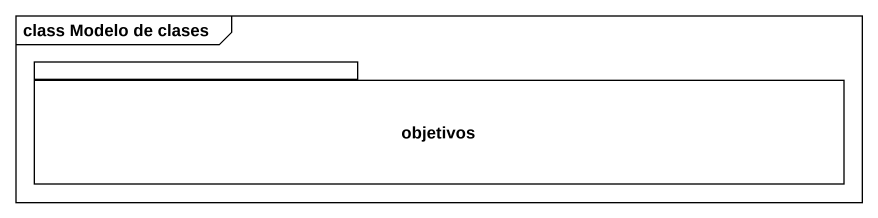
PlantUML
@startuml
mainframe class Modelo de clases
package objetivos {
}
@enduml
